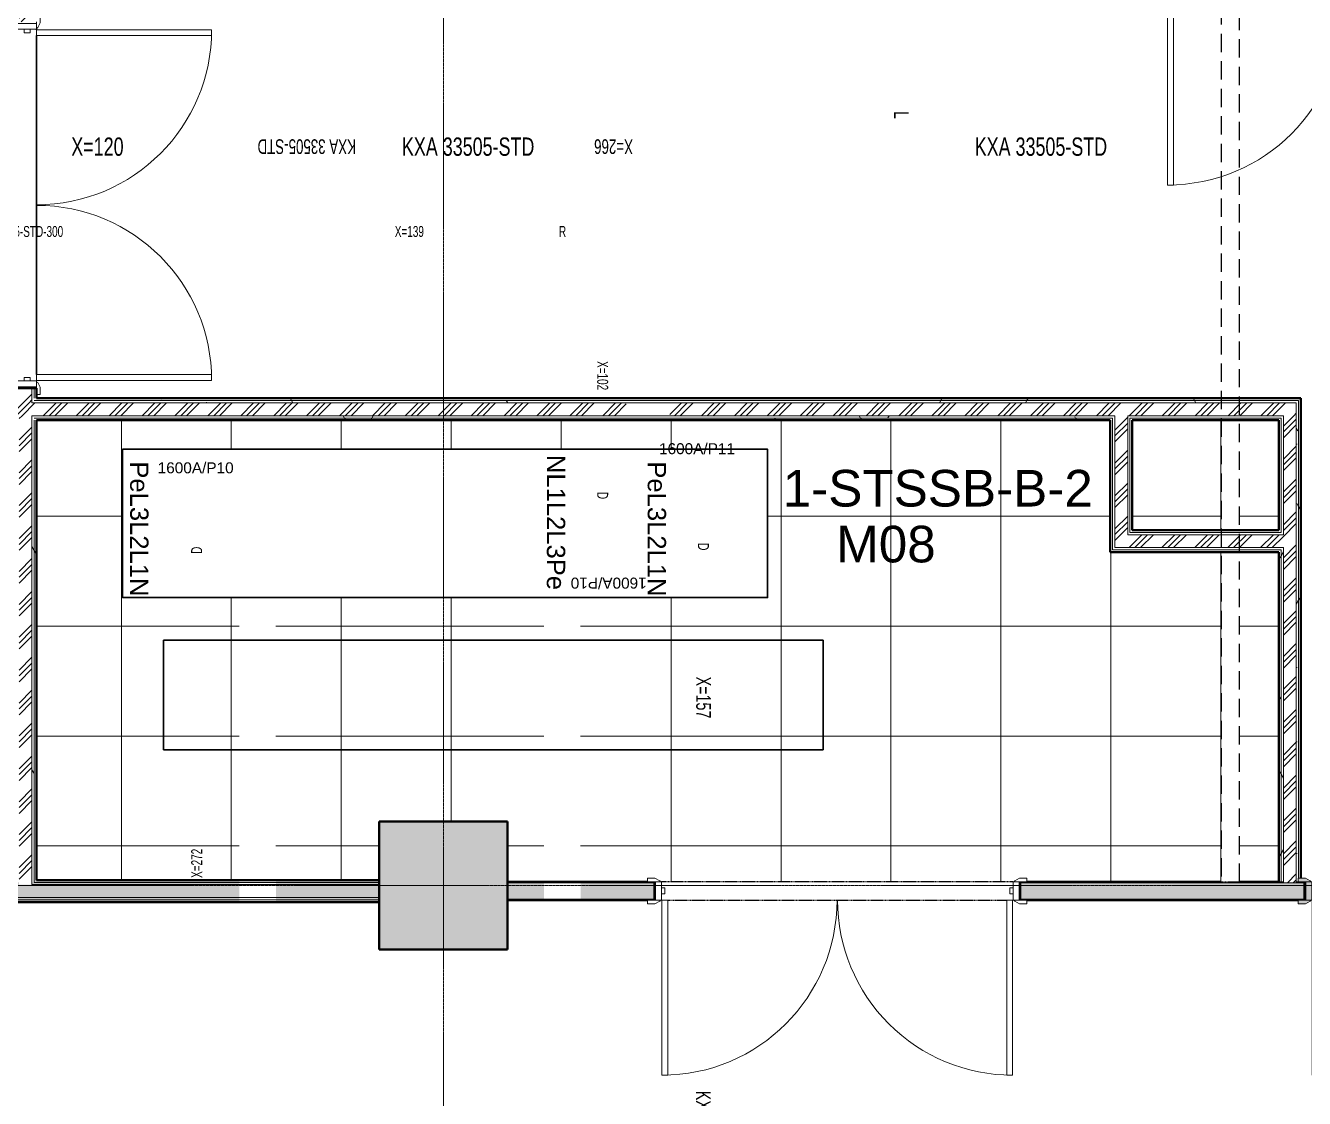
# Model space of a CAD drawing. Header units: millimetres. Extents: x -18178 to 96133, y -22425 to 61598.
# Drawn here: x 45350 to 52330, y 43368 to 49225 of the extents above; entities that cross this region are included whole.
import ezdxf
from ezdxf.enums import TextEntityAlignment as Align

# ---------------------------------------------------------------- set-up
doc = ezdxf.new("R2010")
doc.units = ezdxf.units.MM
for name, pattern in [('Centre', [10, 6, -1.25, 1.5, -1.25]), ('Demolished_2_', [7.14375, 4.7625, -2.38125]), ('HIDDEN2', [0.1875, 0.125, -0.0625])]:
    doc.linetypes.add(name, pattern=pattern)
for name, color, linetype, lineweight, true_color in [('A-DOOR', 7, 'Continuous', 9, 0x7f7f7f), ('A-DOOR-FRAM', 7, 'Continuous', 9, 0x7f7f7f), ('A-FLOR', 7, 'Continuous', 9, 0x7f7f7f), ('A-FLOR-PATT', 7, 'Continuous', 9, 0x7f7f7f), ('A-WALL', 7, 'Continuous', 9, 0x7f7f7f), ('A-WALL-PATT', 7, 'Continuous', 18, 0x7f7f7f), ('I-WALL', 7, 'Continuous', 9, 0x7f7f7f), ('S-COLS', 7, 'Continuous', 9, 0x7f7f7f)]:
    doc.layers.add(name, color=color, linetype=linetype, lineweight=lineweight, true_color=true_color)
doc.layers.add('E-ELEC-EQPM', color=7, linetype='Continuous', lineweight=35)
doc.layers.add('S-GRID', color=7, linetype='Continuous', lineweight=9)
for name, color, linetype in [('EAE-BB-B-2-WHTSP-KXA 1600A', 110, 'Continuous'), ('EAE-BB-B-IN-001-KXA 3200A', 30, 'Continuous'), ('EAE-BB-B-IN-004-KXA 3200A', 50, 'Continuous'), ('EAE-BB-B-OUT-003-KXA 1600A', 140, 'Continuous'), ('EAE-BB-B-OUT-004-KXA 1600A', 140, 'Continuous'), ('eae-bb-mım.', 7, 'Continuous'), ('EAE-BB-R BLK-IT-OUT-005-KXA 1600A', 200, 'Continuous'), ('EAE-LVP-PANEL', 40, 'Continuous')]:
    doc.layers.add(name, color=color, linetype=linetype)
doc.styles.get("Standard").update_dxf_attribs({"font": 'arial.ttf'})
pattern_1 = [(0, (0, 0), (812.8, 203.2), [67.056, -542.544, 67.056, -542.544, -3251.2]), (0, (0, 0), (812.8, 203.2), [-1219.2, 67.056, -1152.144, 67.056, -542.544, -1422.4]), (0, (0, 0), (812.8, 203.2), [-3048, 67.056, -339.344, 67.056, -948.944]), (120, (304.8, 101.6), (-582.37636, 602.30545), [67.056, -542.544, 67.056, -542.544, -3251.2]), (120, (304.8, 101.6), (-582.37636, 602.30545), [-1219.2, 67.056, -1152.144, 67.056, -542.544, -1422.4]), (120, (304.8, 101.6), (-582.37636, 602.30545), [-3048, 67.056, -339.344, 67.056, -948.944]), (240, (406.4, 508), (-230.42364, -805.50545), [67.056, -542.544, 67.056, -542.544, -3251.2]), (240, (406.4, 508), (-230.42364, -805.50545), [-1219.2, 67.056, -1152.144, 67.056, -542.544, -1422.4]), (240, (406.4, 508), (-230.42364, -805.50545), [-3048, 67.056, -339.344, 67.056, -948.944])]
pattern_2 = [(45, (0, 0), (-89.80256, 89.80256), []), (45, (31.75, 0), (0, 179.60512), []), (45, (-31.75, 0), (0, 179.60512), [])]

# ---------------------------------------------------------------- blocks, each defined once
blk = doc.blocks.new('Double leaf fire resistant solid steel door - 2000W x 2400H mm-1298328-Busbar Distribution First Floor  Layout - Phase 1')
at = {"layer": 'A-DOOR', "lineweight": 18, "true_color": 0xf2f2f2}
h = blk.add_hatch(color=7, dxfattribs=at)
h.paths.add_polyline_path([(-925, 1005.5), (-957, 1005.5), (-954.8, 939.1), (-925, 939.1)], flags=0)
h.paths.add_polyline_path([(925, 1005.5), (925, 50), (957, 50), (957, 1005.5)], flags=0)
h.paths.add_polyline_path([(-948.1, 739.1), (-957, 739.1), (-957, 50), (-925, 50), (-925, 739.1)], flags=0)
h = blk.add_hatch(color=7, dxfattribs=at)
h.paths.add_polyline_path([(-995, 70), (-1035, 70), (-1035, 50), (-965, 50), (-969, 56)], flags=0)
h.paths.add_polyline_path([(1002, 70), (995, 70), (969, 56), (965, 50), (1035, 50), (1035, 70)], flags=0)
h = blk.add_hatch(color=7, dxfattribs=at)
h.paths.add_polyline_path([(1035, -50), (965, -50), (969, -56), (995, -70), (1035, -70), (1035, -59.1)], flags=0)
h.paths.add_polyline_path([(-965, -50), (-1035, -50), (-1035, -70), (-995, -70), (-969, -56)], flags=0)
at = {"layer": 'A-DOOR-FRAM', "lineweight": 18, "true_color": 0xf2f2f2}
h = blk.add_hatch(color=7, dxfattribs=at)
h.paths.add_polyline_path([(-992, 50), (-992, -50), (-960, -50), (-960, 50)], flags=0)
h.paths.add_polyline_path([(992, 50), (960, 50), (960, -50), (992, -50)], flags=0)
h = blk.add_hatch(color=7, dxfattribs=at)
h.paths.add_polyline_path([(-960, 15), (-960, -17), (-941, -17), (-941, 15)], flags=0)
h.paths.add_polyline_path([(960, 15), (941, 15), (941, -17), (960, -17)], flags=0)
at = {"layer": 'A-DOOR', "color": 254, "lineweight": 18, "true_color": 0xcccccc}
for p, q in [((-925, 1005.5), (-957.1, 1005.5)), ((-957, 1005.5), (-957, 50)), ((-925, 50), (-925, 1005.5)), ((925, 50), (925, 1005.5)), ((925, 1005.5), (957, 1005.5)), ((957, 1005.5), (957, 50)), ((-957, 50), (-925, 50)), ((957, 50), (925, 50))]:
    blk.add_line(p, q, dxfattribs=at)
at = {"layer": 'A-DOOR', "color": 254, "true_color": 0xcccccc}
for p, q in [((-925, 1005.5), (-957, 1005.5)), ((-957, 1005.5), (-957, 50)), ((-925, 50), (-925, 1005.5)), ((957, 1005.5), (925, 1005.5)), ((925, 1005.5), (925, 50)), ((957, 50), (957, 1005.5)), ((-995, 70), (-1035, 70)), ((-1035, 70), (-1035, 50)), ((-969, 56), (-995, 70)), ((995, 70), (969, 56)), ((1035, 70), (995, 70)), ((1035, 50), (1035, 70)), ((-1035, 50), (-965, 50)), ((-957, 50), (-925, 50)), ((925, 50), (957, 50)), ((965, 50), (1035, 50)), ((-1035, -50), (-1035, -70)), ((-965, -50), (-1035, -50)), ((-995, -70), (-969, -56)), ((1035, -50), (965, -50)), ((969, -56), (995, -70)), ((1035, -70), (1035, -50)), ((-1035, -70), (-995, -70)), ((995, -70), (1035, -70))]:
    blk.add_line(p, q, dxfattribs=at)
at = {"layer": 'A-DOOR', "color": 254, "true_color": 0xe5e5e5}
for centre, start, end in [((-957.1, 50), 360, 90), ((957, 50), 90, 180)]:
    blk.add_arc(centre, 955.5, start, end, dxfattribs=at)
at = {"layer": 'A-DOOR', "color": 254, "true_color": 0xcccccc}
for centre, start, end in [((-973, 49), 7.12502, 60.25512), ((973, 49), 119.74488, 172.87498), ((-973, -49), 299.74488, 352.87498), ((973, -49), 187.12502, 240.25512)]:
    blk.add_arc(centre, 8.06, start, end, dxfattribs=at)
at = {"layer": 'A-DOOR-FRAM', "color": 254, "lineweight": 18, "true_color": 0xcccccc}
for p, q in [((-960, 50), (-992, 50)), ((-992, 50), (-992, -50)), ((-960, -50), (-960, 50)), ((-941, 15), (-960, 15)), ((-960, 15), (-960, -17)), ((-941, -17), (-941, 15)), ((941, 15), (941, -17)), ((960, 15), (941, 15)), ((992, 50), (960, 50)), ((960, 50), (960, -50)), ((960, -17), (960, 15)), ((992, -50), (992, 50)), ((-992, -50), (-960, -50)), ((-960, -17), (-941, -17)), ((941, -17), (960, -17)), ((960, -50), (992, -50))]:
    blk.add_line(p, q, dxfattribs=at)
blk = doc.blocks.new('STR-Conc-Precast Rectangular Column Nwt - 700 x 700 mm-1105278-Busbar Distribution First Floor  Layout - Phase 1')
at = {"layer": 'S-COLS', "lineweight": 35, "true_color": 0xf2f2f2}
blk.add_hatch(color=7, dxfattribs=at).paths.add_polyline_path([(350, 350), (-350, 350), (-350, -350), (350, -350)], flags=0)
at = {"layer": 'S-COLS', "color": 254, "lineweight": 50, "true_color": 0xcccccc}
for p, q in [((350, 350), (-350, 350)), ((-350, 350), (-350, -350)), ((350, -350), (350, 350)), ((-350, -350), (350, -350))]:
    blk.add_line(p, q, dxfattribs=at)
blk = doc.blocks.new('Double leaf fire resistant solid steel door - 2000W x 2700H mm EI30-1298318-Busbar Distribution First Floor  Layout - Phase 1')
at = {"layer": 'A-DOOR', "color": 253, "lineweight": 18, "true_color": 0xaaaaaa}
for p, q in [((-925, 1015.5), (-957.1, 1015.5)), ((-957, 1015.5), (-957, 60)), ((-925, 60), (-925, 1015.5)), ((925, 60), (925, 1015.5)), ((925, 1015.5), (957, 1015.5)), ((957, 1015.5), (957, 60)), ((-957, 60), (-925, 60)), ((957, 60), (925, 60))]:
    blk.add_line(p, q, dxfattribs=at)
at = {"layer": 'A-DOOR', "color": 253, "true_color": 0xaaaaaa}
for p, q in [((-925, 1015.5), (-957, 1015.5)), ((-957, 1015.5), (-957, 60)), ((-925, 60), (-925, 1015.5)), ((957, 1015.5), (925, 1015.5)), ((925, 1015.5), (925, 60)), ((957, 60), (957, 1015.5)), ((-995, 80), (-1035, 80)), ((-1035, 80), (-1035, 60)), ((-969, 66), (-995, 80)), ((995, 80), (969, 66)), ((1035, 80), (995, 80)), ((1035, 60), (1035, 80)), ((-1000, 60), (-965, 60)), ((-957, 60), (-925, 60)), ((925, 60), (957, 60)), ((965, 60), (1000, 60)), ((-1035, -60), (-1035, -80)), ((-965, -60), (-1000, -60)), ((-995, -80), (-969, -66)), ((1000, -60), (965, -60)), ((969, -66), (995, -80)), ((1035, -80), (1035, -60)), ((-1035, -80), (-995, -80)), ((995, -80), (1035, -80))]:
    blk.add_line(p, q, dxfattribs=at)
for centre, radius, start, end in [((-957.1, 60), 955.5, 360, 90), ((957, 60), 955.5, 90, 180), ((-973, 59), 8.06, 7.12502, 60.25512), ((973, 59), 8.06, 119.74488, 172.87498), ((-973, -59), 8.06, 299.74488, 352.87498), ((973, -59), 8.06, 187.12502, 240.25512)]:
    blk.add_arc(centre, radius, start, end, dxfattribs=at)
at = {"layer": 'A-DOOR-FRAM', "color": 253, "lineweight": 18, "true_color": 0xaaaaaa}
for p, q in [((-960, 60), (-992, 60)), ((-992, 60), (-992, -60)), ((-960, -60), (-960, 60)), ((-941, 25), (-960, 25)), ((-960, 25), (-960, -7)), ((-941, -7), (-941, 25)), ((941, 25), (941, -7)), ((960, 25), (941, 25)), ((992, 60), (960, 60)), ((960, 60), (960, -60)), ((960, -7), (960, 25)), ((992, -60), (992, 60)), ((-992, -60), (-960, -60)), ((-960, -7), (-941, -7)), ((941, -7), (960, -7)), ((960, -60), (992, -60))]:
    blk.add_line(p, q, dxfattribs=at)
blk = doc.blocks.new('Double leaf fire resistant solid steel door - 2000W x 2700H mm EI90-1298330-Busbar Distribution First Floor  Layout - Phase 1')
at = {"layer": 'A-DOOR', "color": 253, "lineweight": 18, "true_color": 0xaaaaaa}
for p, q in [((-925, 1005.5), (-957.1, 1005.5)), ((-957, 1005.5), (-957, 50)), ((-925, 50), (-925, 1005.5)), ((925, 50), (925, 1005.5)), ((925, 1005.5), (957, 1005.5)), ((957, 1005.5), (957, 50)), ((-957, 50), (-925, 50)), ((957, 50), (925, 50))]:
    blk.add_line(p, q, dxfattribs=at)
at = {"layer": 'A-DOOR', "color": 253, "true_color": 0xaaaaaa}
for p, q in [((-925, 1005.5), (-957, 1005.5)), ((-957, 1005.5), (-957, 50)), ((-925, 50), (-925, 1005.5)), ((957, 1005.5), (925, 1005.5)), ((925, 1005.5), (925, 50)), ((957, 50), (957, 1005.5)), ((-995, 70), (-1035, 70)), ((-1035, 70), (-1035, 50)), ((-969, 56), (-995, 70)), ((995, 70), (969, 56)), ((1035, 70), (995, 70)), ((1035, 50), (1035, 70)), ((-1000, 50), (-965, 50)), ((-957, 50), (-925, 50)), ((925, 50), (957, 50)), ((965, 50), (1000, 50)), ((-1035, -50), (-1035, -70)), ((-965, -50), (-1000, -50)), ((-995, -70), (-969, -56)), ((1000, -50), (965, -50)), ((969, -56), (995, -70)), ((1035, -70), (1035, -50)), ((-1035, -70), (-995, -70)), ((995, -70), (1035, -70))]:
    blk.add_line(p, q, dxfattribs=at)
for centre, radius, start, end in [((-957.1, 50), 955.5, 360, 90), ((957, 50), 955.5, 90, 180), ((-973, 49), 8.06, 7.12502, 60.25512), ((973, 49), 8.06, 119.74488, 172.87498), ((-973, -49), 8.06, 299.74488, 352.87498), ((973, -49), 8.06, 187.12502, 240.25512)]:
    blk.add_arc(centre, radius, start, end, dxfattribs=at)
at = {"layer": 'A-DOOR-FRAM', "color": 253, "lineweight": 18, "true_color": 0xaaaaaa}
for p, q in [((-960, 50), (-992, 50)), ((-992, 50), (-992, -50)), ((-960, -50), (-960, 50)), ((-941, 15), (-960, 15)), ((-960, 15), (-960, -17)), ((-941, -17), (-941, 15)), ((941, 15), (941, -17)), ((960, 15), (941, 15)), ((992, 50), (960, 50)), ((960, 50), (960, -50)), ((960, -17), (960, 15)), ((992, -50), (992, 50)), ((-992, -50), (-960, -50)), ((-960, -17), (-941, -17)), ((941, -17), (960, -17)), ((960, -50), (992, -50))]:
    blk.add_line(p, q, dxfattribs=at)
blk = doc.blocks.new('Double leaf fire resistant solid steel door - 2000W x 2700H mm EI30-1298321-Busbar Distribution First Floor  Layout - Phase 1')
at = {"layer": 'A-DOOR', "color": 253, "lineweight": 18, "true_color": 0xaaaaaa}
for p, q in [((-925, 1005.5), (-957.1, 1005.5)), ((-957, 1005.5), (-957, 50)), ((-925, 50), (-925, 1005.5)), ((925, 50), (925, 1005.5)), ((925, 1005.5), (957, 1005.5)), ((957, 1005.5), (957, 50)), ((-957, 50), (-925, 50)), ((957, 50), (925, 50))]:
    blk.add_line(p, q, dxfattribs=at)
at = {"layer": 'A-DOOR', "color": 253, "true_color": 0xaaaaaa}
for p, q in [((-925, 1005.5), (-957, 1005.5)), ((-957, 1005.5), (-957, 50)), ((-925, 50), (-925, 1005.5)), ((957, 1005.5), (925, 1005.5)), ((925, 1005.5), (925, 50)), ((957, 50), (957, 1005.5)), ((-995, 70), (-1035, 70)), ((-1035, 70), (-1035, 50)), ((-969, 56), (-995, 70)), ((995, 70), (969, 56)), ((1035, 70), (995, 70)), ((1035, 50), (1035, 70)), ((-1035, 50), (-965, 50)), ((-957, 50), (-925, 50)), ((925, 50), (957, 50)), ((965, 50), (1035, 50)), ((-1035, -50), (-1035, -70)), ((-965, -50), (-1035, -50)), ((-995, -70), (-969, -56)), ((1035, -50), (965, -50)), ((969, -56), (995, -70)), ((1035, -70), (1035, -50)), ((-1035, -70), (-995, -70)), ((995, -70), (1035, -70))]:
    blk.add_line(p, q, dxfattribs=at)
for centre, radius, start, end in [((-957.1, 50), 955.5, 360, 90), ((957, 50), 955.5, 90, 180), ((-973, 49), 8.06, 7.12502, 60.25512), ((973, 49), 8.06, 119.74488, 172.87498), ((-973, -49), 8.06, 299.74488, 352.87498), ((973, -49), 8.06, 187.12502, 240.25512)]:
    blk.add_arc(centre, radius, start, end, dxfattribs=at)
at = {"layer": 'A-DOOR-FRAM', "color": 253, "lineweight": 18, "true_color": 0xaaaaaa}
for p, q in [((-960, 50), (-992, 50)), ((-992, 50), (-992, -50)), ((-960, -50), (-960, 50)), ((-941, 15), (-960, 15)), ((-960, 15), (-960, -17)), ((-941, -17), (-941, 15)), ((941, 15), (941, -17)), ((960, 15), (941, 15)), ((992, 50), (960, 50)), ((960, 50), (960, -50)), ((960, -17), (960, 15)), ((992, -50), (992, 50)), ((-992, -50), (-960, -50)), ((-960, -17), (-941, -17)), ((941, -17), (960, -17)), ((960, -50), (992, -50))]:
    blk.add_line(p, q, dxfattribs=at)
blk = doc.blocks.new('IL021-ARP-ZZ-XX-M3-J-A-0001_rvt-1-Busbar Distribution First Floor  Layout - Phase 1')
at = {"layer": 'A-FLOR-PATT', "true_color": 0xd2d2d2}
h = blk.add_hatch(dxfattribs=at)
h.set_pattern_fill('FP_12', color=254, style=0, pattern_type=2)
h.set_pattern_definition([(0, (59072.5, 45946), (0, 600), []), (90, (59072.5, 45946), (-600, 4e-14), [])])
h.paths.add_polyline_path([(60785, 44626), (61845, 44626), (61845, 46426), (61240, 46426), (61240, 47146), (58835.3, 47146), (58835.3, 46988.1), (59369.6, 46988.1), (59369.6, 46178.1), (58349.2, 46178.1), (58349.2, 45946), (59672.5, 45946), (59672.5, 45346), (58349.2, 45346), (58349.2, 44626), (58715, 44626), (58715, 44646), (58755, 44646), (58781, 44632), (58785, 44626), (60715, 44626), (60719, 44632), (60745, 44646), (60785, 44646), (60785, 44635.1)], flags=0)
h.paths.add_polyline_path([(57950, 44626), (58149.2, 44626), (58149.2, 45346), (56686.4, 45346), (56686.4, 44636), (57250, 44636), (57250, 44956), (57950, 44956), (57950, 44635.1)], flags=0)
h.paths.add_polyline_path([(61945, 44626), (62160, 44626), (62160, 46426), (61945, 46426), (61945, 44635.1)], flags=0)
h.paths.add_polyline_path([(55380, 44636), (56486.4, 44636), (56486.4, 45346), (56072.5, 45346), (56072.5, 45946), (56486.4, 45946), (56486.4, 46178.1), (55849.6, 46178.1), (55849.6, 46988.1), (58635.3, 46988.1), (58635.3, 47146), (55380, 47146), (55380, 47026.6)], flags=0)
h.paths.add_polyline_path([(56686.4, 45946), (58149.2, 45946), (58149.2, 46178.1), (56686.4, 46178.1)], flags=0)
h.paths.add_polyline_path([(61945, 46546), (62160, 46546), (62160, 47146), (61945, 47146), (61945, 46761)], flags=0)
h.paths.add_polyline_path([(61360, 46546), (61845, 46546), (61845, 47146), (61360, 47146), (61360, 46760)], flags=0)
at = {"layer": 'A-FLOR-PATT', "true_color": 0xaaaaaa}
h = blk.add_hatch(dxfattribs=at)
h.set_pattern_fill('FP_11', color=253, style=0, pattern_type=2)
h.set_pattern_definition([(180, (57872.5, 45346), (-7e-14, -600), []), (270, (57872.5, 45346), (600, 4e-14), [])])
h.paths.add_polyline_path([(58878, 45346), (59672.5, 45346), (59672.5, 45946), (58349.2, 45946), (58349.2, 45346)], flags=0)
h.paths.add_polyline_path([(56142.4, 45346), (56486.4, 45346), (56486.4, 45946), (56072.5, 45946), (56072.5, 45346)], flags=0)
h.paths.add_polyline_path([(56686.4, 45346), (58149.2, 45346), (58149.2, 45946), (56686.4, 45946)], flags=0)
at = {"layer": 'A-WALL-PATT', "lineweight": 9, "true_color": 0xd2d2d2}
h = blk.add_hatch(dxfattribs=at)
h.set_pattern_fill('FP_3', color=254, style=0, pattern_type=2)
h.set_pattern_definition(pattern_2)
h.paths.add_polyline_path([(55285, 44611), (55355, 44611), (55355, 47171), (55285, 47171), (55285, 44623.5)], flags=0)
h.paths.add_polyline_path([(55355, 47241), (55355, 47316), (55285, 47316), (55285, 47241)], flags=0)
h.paths.add_polyline_path([(55285, 49321), (55355, 49321), (55355, 55406), (55285, 55406), (55285, 49418.1)], flags=0)
at = {"layer": 'A-WALL-PATT', "lineweight": 9, "true_color": 0xaaaaaa}
h = blk.add_hatch(dxfattribs=at)
h.set_pattern_fill('FP_2', color=253, style=0, pattern_type=2)
h.set_pattern_definition(pattern_1)
h.paths.add_polyline_path([(55367.5, 44623.5), (55367.5, 47158.5), (55355, 47158.5), (55355, 44623.5)], flags=0)
h.paths.add_polyline_path([(55367.5, 47253.5), (55367.5, 47316), (55355, 47316), (55355, 47253.5)], flags=0)
h.paths.add_polyline_path([(55355, 49321), (55367.5, 49321), (55367.5, 49401), (55355, 49401)], flags=0)
h.paths.add_polyline_path([(55367.5, 49471), (55367.5, 55406), (55355, 55406), (55355, 49471)], flags=0)
h = blk.add_hatch(dxfattribs=at)
h.set_pattern_fill('FP_2', color=253, style=0, pattern_type=2)
h.set_pattern_definition(pattern_1)
h.paths.add_polyline_path([(55380, 44636), (55380, 47146), (55367.5, 47146), (55367.5, 44636)], flags=0)
h.paths.add_polyline_path([(55367.5, 47266), (55380, 47266), (55378.9, 47316), (55367.5, 47316)], flags=0)
h.paths.add_polyline_path([(55380, 49321), (55380, 49388.5), (55367.5, 49388.5), (55367.5, 49321)], flags=0)
h.paths.add_polyline_path([(55380, 49483.5), (55380, 55406), (55367.5, 55406), (55367.5, 49483.5)], flags=0)
h = blk.add_hatch(dxfattribs=at)
h.set_pattern_fill('FP_2', color=253, style=0, pattern_type=2)
h.set_pattern_definition(pattern_1)
h.paths.add_polyline_path([(62255, 47241), (62267.5, 47241), (62267.5, 47253.5), (58835.3, 47253.5), (58835.3, 47241), (61613.6, 47241)], flags=0)
h.paths.add_polyline_path([(58518.1, 47241), (58593.1, 47241), (58580.6, 47253.5), (55355, 47253.5), (55355, 47241), (57510.2, 47241)], flags=0)
h.paths.add_polyline_path([(54774.6, 47241), (55285, 47241), (55285, 47253.5), (54490.4, 47252), (54490.4, 47241)], flags=0)
h.paths.add_polyline_path([(54290.4, 47241), (54290.4, 47253.5), (48647.5, 47253.5), (48647.5, 47241), (53406.9, 47241)], flags=0)
h = blk.add_hatch(dxfattribs=at)
h.set_pattern_fill('FP_2', color=253, style=0, pattern_type=2)
h.set_pattern_definition(pattern_1)
h.paths.add_polyline_path([(62267.5, 47253.5), (62280, 47253.5), (62280, 47266), (58835.3, 47266), (58835.3, 47253.5), (61613.6, 47253.5)], flags=0)
h.paths.add_polyline_path([(58518.1, 47253.5), (58580.6, 47253.5), (58568.1, 47266), (55367.5, 47266), (55367.5, 47253.5), (57510.2, 47253.5)], flags=0)
h.paths.add_polyline_path([(55116.6, 47253.5), (55272.5, 47253.5), (55272.5, 47266), (54490.4, 47264.5), (54490.4, 47253.5), (54774.6, 47253.5)], flags=0)
h.paths.add_polyline_path([(54290.4, 47253.5), (54290.4, 47266), (48660, 47266), (48660, 47253.5), (53406.9, 47253.5)], flags=0)
h = blk.add_hatch(dxfattribs=at)
h.set_pattern_fill('FP_2', color=253, style=0, pattern_type=2)
h.set_pattern_definition(pattern_1)
h.paths.add_polyline_path([(62280, 44646), (62280, 47253.5), (62267.5, 47253.5), (62267.5, 44646), (62279.9, 44646)], flags=0)
at = {"layer": 'A-WALL-PATT', "lineweight": 9, "true_color": 0xd2d2d2}
h = blk.add_hatch(dxfattribs=at)
h.set_pattern_fill('FP_3', color=254, style=0, pattern_type=2)
h.set_pattern_definition(pattern_2)
h.paths.add_polyline_path([(60245.8, 47171), (62255, 47171), (62255, 47241), (58835.3, 47241), (58835.3, 47171), (58878, 47171)], flags=0)
h.paths.add_polyline_path([(58519.2, 47171), (58635.3, 47171), (58634.2, 47199.9), (58593.1, 47241), (54490.4, 47241), (54490.4, 47171), (58518.1, 47171)], flags=0)
h.paths.add_polyline_path([(54290.4, 47171), (54290.4, 47241), (48635, 47241), (48635, 47171), (53406.9, 47171)], flags=0)
at = {"layer": 'A-WALL-PATT', "lineweight": 9, "true_color": 0xaaaaaa}
h = blk.add_hatch(dxfattribs=at)
h.set_pattern_fill('FP_2', color=253, style=0, pattern_type=2)
h.set_pattern_definition(pattern_1)
h.paths.add_polyline_path([(62264.5, 44626), (62264.5, 44646), (62267.5, 44646), (62267.5, 47241), (62255, 47241), (62255, 44626)], flags=0)
h = blk.add_hatch(dxfattribs=at)
h.set_pattern_fill('FP_2', color=253, style=0, pattern_type=2)
h.set_pattern_definition(pattern_1)
h.paths.add_polyline_path([(62185, 47158.5), (62185, 47171), (61335, 47171), (61335, 47158.5), (62172.5, 47158.5)], flags=0)
h.paths.add_polyline_path([(61252.5, 47158.5), (61265, 47158.5), (61265, 47171), (58835.3, 47171), (58835.3, 47158.5), (60245.8, 47158.5)], flags=0)
h.paths.add_polyline_path([(57510.2, 47158.5), (58635.3, 47158.5), (58635.3, 47171), (55355, 47171), (55355, 47158.5), (56142.4, 47158.5)], flags=0)
h.paths.add_polyline_path([(54290.4, 47158.5), (54290.4, 47171), (48647.5, 47171), (48647.5, 47158.5), (53406.9, 47158.5)], flags=0)
h.paths.add_polyline_path([(54490.4, 47158.5), (55285, 47158.5), (55285, 47171), (54490.4, 47171), (54490.4, 47160)], flags=0)
h = blk.add_hatch(dxfattribs=at)
h.set_pattern_fill('FP_2', color=253, style=0, pattern_type=2)
h.set_pattern_definition(pattern_1)
h.paths.add_polyline_path([(61252.5, 47146), (61252.5, 47158.5), (58835.3, 47158.5), (58835.3, 47146), (61240, 47146)], flags=0)
h.paths.add_polyline_path([(61347.5, 47146), (62172.5, 47146), (62172.5, 47158.5), (61347.5, 47158.5)], flags=0)
h.paths.add_polyline_path([(58635.3, 47146), (58635.3, 47158.5), (55367.5, 47158.5), (55367.5, 47146), (57510.2, 47146)], flags=0)
h.paths.add_polyline_path([(54774.6, 47146), (55272.5, 47146), (55272.5, 47158.5), (54490.4, 47158.5), (54490.4, 47146)], flags=0)
h.paths.add_polyline_path([(54290.4, 47146), (54290.4, 47158.5), (48660, 47158.5), (48660, 47146), (53406.9, 47146)], flags=0)
at = {"layer": 'A-WALL-PATT', "lineweight": 9, "true_color": 0xd2d2d2}
h = blk.add_hatch(dxfattribs=at)
h.set_pattern_fill('FP_3', color=254, style=0, pattern_type=2)
h.set_pattern_definition(pattern_2)
h.paths.add_polyline_path([(61265, 46451), (61335, 46451), (61335, 47171), (61265, 47171), (61265, 47026.6)], flags=0)
at = {"layer": 'A-WALL-PATT', "lineweight": 9, "true_color": 0xaaaaaa}
h = blk.add_hatch(dxfattribs=at)
h.set_pattern_fill('FP_2', color=253, style=0, pattern_type=2)
h.set_pattern_definition(pattern_1)
h.paths.add_polyline_path([(61347.5, 46521), (61347.5, 47158.5), (61335, 47158.5), (61335, 46521)], flags=0)
h = blk.add_hatch(dxfattribs=at)
h.set_pattern_fill('FP_2', color=253, style=0, pattern_type=2)
h.set_pattern_definition(pattern_1)
h.paths.add_polyline_path([(61347.5, 46533.5), (61360, 46533.5), (61360, 47146), (61347.5, 47146), (61347.5, 47026.6)], flags=0)
h = blk.add_hatch(dxfattribs=at)
h.set_pattern_fill('FP_2', color=253, style=0, pattern_type=2)
h.set_pattern_definition(pattern_1)
h.paths.add_polyline_path([(62160, 44626), (62172.5, 44626), (62172.5, 46438.5), (62160, 46438.5), (62160, 44635.1)], flags=0)
h.paths.add_polyline_path([(62160, 46533.5), (62172.5, 46533.5), (62172.5, 47146), (62160, 47146), (62160, 46546)], flags=0)
h = blk.add_hatch(dxfattribs=at)
h.set_pattern_fill('FP_2', color=253, style=0, pattern_type=2)
h.set_pattern_definition(pattern_1)
h.paths.add_polyline_path([(62172.5, 44626), (62185, 44626), (62185, 46451), (62172.5, 46451), (62172.5, 44635.1)], flags=0)
h.paths.add_polyline_path([(62172.5, 46521), (62185, 46521), (62185, 47158.5), (62172.5, 47158.5), (62172.5, 46533.5)], flags=0)
at = {"layer": 'A-WALL-PATT', "lineweight": 9, "true_color": 0xd2d2d2}
h = blk.add_hatch(dxfattribs=at)
h.set_pattern_fill('FP_3', color=254, style=0, pattern_type=2)
h.set_pattern_definition(pattern_2)
h.paths.add_polyline_path([(62185, 44621), (62255, 44621), (62255, 47171), (62185, 47171), (62185, 44626)], flags=0)
h = blk.add_hatch(dxfattribs=at)
h.set_pattern_fill('FP_3', color=254, style=0, pattern_type=2)
h.set_pattern_definition(pattern_2)
h.paths.add_polyline_path([(61613.6, 46451), (62185, 46451), (62185, 46521), (61335, 46521), (61335, 46451), (61360, 46451)], flags=0)
at = {"layer": 'A-WALL-PATT', "lineweight": 9, "true_color": 0xaaaaaa}
h = blk.add_hatch(dxfattribs=at)
h.set_pattern_fill('FP_2', color=253, style=0, pattern_type=2)
h.set_pattern_definition(pattern_1)
h.paths.add_polyline_path([(62160, 46426), (62160, 46438.5), (61252.5, 46438.5), (61252.5, 46426), (61613.6, 46426)], flags=0)
h = blk.add_hatch(dxfattribs=at)
h.set_pattern_fill('FP_2', color=253, style=0, pattern_type=2)
h.set_pattern_definition(pattern_1)
h.paths.add_polyline_path([(61613.6, 46438.5), (62172.5, 46438.5), (62172.5, 46451), (61265, 46451), (61265, 46438.5), (61360, 46438.5)], flags=0)
at = {"layer": 'A-WALL-PATT', "lineweight": 5, "true_color": 0xf2f2f2}
h = blk.add_hatch(color=7, dxfattribs=at)
h.paths.add_polyline_path([(57250, 44623.5), (57250, 44636), (56686.4, 44635.1), (56686.4, 44623.5)], flags=0)
h.paths.add_polyline_path([(55272.5, 44623.5), (55272.5, 44636), (54624.7, 44635.1), (54624.7, 44623.5), (54774.6, 44623.5)], flags=0)
h.paths.add_polyline_path([(55367.5, 44623.5), (56486.4, 44623.5), (56486.4, 44636), (55367.5, 44635.1)], flags=0)
h.paths.add_polyline_path([(52000, 44623.5), (52000, 44636), (51000, 44635.1), (51000, 44623.5)], flags=0)
h = blk.add_hatch(color=7, dxfattribs=at)
h.paths.add_polyline_path([(57250, 44611), (57250, 44623.5), (56686.4, 44623.5), (56686.4, 44611)], flags=0)
h.paths.add_polyline_path([(55458.5, 44611), (56486.4, 44611), (56486.4, 44623.5), (55355, 44623.5), (55355, 44611)], flags=0)
h.paths.add_polyline_path([(54774.6, 44611), (55285, 44611), (55285, 44623.5), (54624.7, 44623.5), (54624.7, 44611)], flags=0)
h.paths.add_polyline_path([(52000, 44611), (52000, 44623.5), (51000, 44623.5), (51000, 44611)], flags=0)
h = blk.add_hatch(color=7, dxfattribs=at)
h.paths.add_polyline_path([(56142.4, 44541), (56486.4, 44541), (56486.4, 44611), (54624.7, 44611), (54624.7, 44541), (55458.5, 44541)], flags=0)
h.paths.add_polyline_path([(57250, 44541), (57250, 44611), (56686.4, 44611), (56686.4, 44541)], flags=0)
h.paths.add_polyline_path([(51000, 44541), (52000, 44541), (52000, 44611), (51000, 44611)], flags=0)
h = blk.add_hatch(color=7, dxfattribs=at)
h.paths.add_polyline_path([(66150, 44531), (66250, 44531), (66250, 44621), (66150, 44621)], flags=0)
h.paths.add_polyline_path([(64299.5, 44531), (64630, 44531), (64630, 44621), (64299.5, 44621)], flags=0)
h.paths.add_polyline_path([(62297.5, 44531), (62299.5, 44531), (62297.5, 44621), (60750, 44621), (60750, 44531), (61613.6, 44531)], flags=0)
h.paths.add_polyline_path([(58750, 44531), (58750, 44621), (58349.2, 44621), (58349.2, 44531)], flags=0)
h.paths.add_polyline_path([(57950, 44531), (58149.2, 44531), (58149.2, 44621), (57950, 44621), (57950, 44532.4)], flags=0)
h = blk.add_hatch(color=7, dxfattribs=at)
h.paths.add_polyline_path([(56142.4, 44528.5), (56486.4, 44528.5), (56486.4, 44541), (54624.7, 44541), (54624.7, 44528.5), (55458.5, 44528.5)], flags=0)
h.paths.add_polyline_path([(56686.4, 44528.5), (57250, 44528.5), (57250, 44541), (56686.4, 44541), (56686.4, 44538.3)], flags=0)
h.paths.add_polyline_path([(52000, 44528.5), (52000, 44541), (51000, 44541), (51000, 44528.5)], flags=0)
at = {"layer": 'A-WALL-PATT', "lineweight": 25, "true_color": 0xf2f2f2}
h = blk.add_hatch(color=7, dxfattribs=at)
h.paths.add_polyline_path([(57250, 44516), (57250, 44528.5), (56686.4, 44528.5), (56686.4, 44516)], flags=0)
h.paths.add_polyline_path([(56142.4, 44516), (56486.4, 44516), (56486.4, 44528.5), (54624.7, 44528.5), (54624.7, 44516), (55458.5, 44516)], flags=0)
h.paths.add_polyline_path([(51965, 44516), (52000, 44516), (52000, 44528.5), (51000, 44528.5), (51000, 44516)], flags=0)
at = {"layer": 'I-WALL', "lineweight": 5, "true_color": 0xf2f2f2}
h = blk.add_hatch(color=7, dxfattribs=at)
h.paths.add_polyline_path([(66185, 44621), (66250, 44621), (66250, 44626), (66150, 44626), (66150, 44621)], flags=0)
h.paths.add_polyline_path([(62297.5, 44621), (62299.5, 44621), (62297.5, 44626), (62255, 44626), (62255, 44621), (62264.5, 44621)], flags=0)
h.paths.add_polyline_path([(64349.1, 44621), (64435, 44621), (64435, 44626), (64299.5, 44626), (64299.5, 44621)], flags=0)
h.paths.add_polyline_path([(64595, 44621), (64630, 44621), (64630, 44626), (64525, 44626), (64525, 44621)], flags=0)
h.paths.add_polyline_path([(61613.6, 44621), (62185, 44621), (62185, 44626), (60750, 44626), (60750, 44621)], flags=0)
h.paths.add_polyline_path([(58750, 44621), (58750, 44626), (58349.2, 44626), (58349.2, 44621)], flags=0)
h.paths.add_polyline_path([(58149.2, 44621), (58149.2, 44626), (57950, 44625.9), (57950, 44621)], flags=0)
at = {"layer": 'I-WALL', "lineweight": 25, "true_color": 0xf2f2f2}
h = blk.add_hatch(color=7, dxfattribs=at)
h.paths.add_polyline_path([(66250, 44526), (66250, 44531), (66150, 44531), (66150, 44526), (66185, 44526)], flags=0)
h.paths.add_polyline_path([(64595, 44526), (64630, 44526), (64630, 44531), (64299.5, 44531), (64299.5, 44526), (64349.1, 44526)], flags=0)
h.paths.add_polyline_path([(62299.5, 44526), (62297.5, 44531), (60750, 44531), (60750, 44526), (62297.5, 44526)], flags=0)
h.paths.add_polyline_path([(58149.2, 44526), (58149.2, 44531), (57950, 44530.9), (57950, 44526)], flags=0)
h.paths.add_polyline_path([(58750, 44526), (58750, 44531), (58349.2, 44531), (58349.2, 44526), (58715, 44526)], flags=0)
at = {"layer": 'A-FLOR', "color": 253, "lineweight": 35, "true_color": 0xaaaaaa}
for p, q in [((55380, 49281), (55380, 49278)), ((55380, 49246), (55380, 47396)), ((55380, 47364), (55380, 47361)), ((59672.5, 45946), (56072.5, 45946)), ((56072.5, 45946), (56072.5, 45346)), ((56072.5, 45346), (56072.5, 45946)), ((56072.5, 45946), (59672.5, 45946)), ((59672.5, 45346), (59672.5, 45946)), ((59672.5, 45946), (59672.5, 45346)), ((56072.5, 45346), (59672.5, 45346)), ((59672.5, 45346), (56072.5, 45346))]:
    blk.add_line(p, q, dxfattribs=at)
at = {"layer": 'A-WALL', "color": 253, "lineweight": 18, "true_color": 0xaaaaaa}
for p, q in [((55355, 47321), (55355, 47266)), ((55355, 47266), (55355, 47253.5)), ((55355, 47241), (55355, 47253.5)), ((55355, 47253.5), (55355, 47241)), ((55367.5, 47321), (55367.5, 47266)), ((62267.5, 47253.5), (55367.5, 47253.5)), ((62267.5, 47253.5), (62267.5, 47241)), ((62255, 47241), (55355, 47241)), ((62255, 47241), (62255, 47171)), ((62267.5, 47241), (62267.5, 47146)), ((55355, 47158.5), (55355, 47171)), ((61265, 47171), (55355, 47171)), ((55355, 47171), (55355, 47158.5)), ((55355, 47158.5), (55355, 47146)), ((55355, 47146), (55355, 44636)), ((61252.5, 47158.5), (55367.5, 47158.5)), ((55367.5, 47146), (55367.5, 44636)), ((61252.5, 47158.5), (61252.5, 47146)), ((61252.5, 46438.5), (61252.5, 47146)), ((61265, 47171), (61265, 47158.5)), ((61265, 47158.5), (61265, 47146)), ((61265, 46451), (61265, 47146)), ((62185, 47171), (61335, 47171)), ((61335, 47171), (61335, 47158.5)), ((61335, 47158.5), (61335, 47146)), ((61335, 46521), (61335, 47146)), ((62172.5, 47158.5), (61347.5, 47158.5)), ((61347.5, 47158.5), (61347.5, 47146)), ((61347.5, 46533.5), (61347.5, 47146)), ((62172.5, 47158.5), (62172.5, 47146)), ((62172.5, 46533.5), (62172.5, 47146)), ((62185, 47171), (62185, 47158.5)), ((62185, 47158.5), (62185, 47146)), ((62185, 46521), (62185, 47146)), ((62255, 47171), (62255, 47146)), ((62255, 44626), (62255, 47146)), ((62267.5, 44646), (62267.5, 47146)), ((61347.5, 46521), (61335, 46521)), ((61360, 46533.5), (61347.5, 46533.5)), ((61360, 46521), (61347.5, 46521)), ((62160, 46533.5), (61360, 46533.5)), ((62160, 46521), (61360, 46521)), ((62172.5, 46533.5), (62160, 46533.5)), ((62172.5, 46521), (62160, 46521)), ((62185, 46521), (62172.5, 46521)), ((61265, 46438.5), (61252.5, 46438.5)), ((61335, 46451), (61265, 46451)), ((61360, 46438.5), (61265, 46438.5)), ((61360, 46451), (61335, 46451)), ((62160, 46451), (61360, 46451)), ((62160, 46438.5), (61360, 46438.5)), ((62172.5, 46451), (62160, 46451)), ((62172.5, 46438.5), (62160, 46438.5)), ((62185, 46451), (62172.5, 46451)), ((62172.5, 44626), (62172.5, 46438.5)), ((62185, 44626), (62185, 46451)), ((55355, 44636), (55355, 44623.5)), ((55355, 44623.5), (55355, 44611)), ((55367.5, 44636), (55367.5, 44623.5)), ((62160, 44626), (62172.5, 44626)), ((62172.5, 44626), (62185, 44626)), ((62185, 44626), (62185, 44621)), ((62255, 44621), (62185, 44621)), ((62255, 44626), (62264.5, 44626)), ((62255, 44626), (62255, 44621))]:
    blk.add_line(p, q, dxfattribs=at)
at = {"layer": 'A-WALL', "color": 254, "lineweight": 18, "true_color": 0xcccccc}
for p, q in [((57250, 44611), (55355, 44611)), ((57250, 44623.5), (55367.5, 44623.5)), ((58750, 44621), (57950, 44621)), ((62185, 44621), (60750, 44621)), ((62255, 44621), (62185, 44621)), ((62299.5, 44621), (62255, 44621)), ((57250, 44541), (54624.7, 44541)), ((58750, 44531), (57950, 44531)), ((62299.5, 44531), (60750, 44531)), ((57250, 44528.5), (54624.7, 44528.5))]:
    blk.add_line(p, q, dxfattribs=at)
at = {"layer": 'I-WALL', "color": 254, "linetype": 'HIDDEN2', "lineweight": 25, "ltscale": 800, "true_color": 0xcccccc}
for p, q in [((61845, 55406), (61845, 44626)), ((61945, 44626), (61945, 55406))]:
    blk.add_line(p, q, dxfattribs=at)
at = {"layer": 'I-WALL', "color": 253, "lineweight": 50, "true_color": 0xaaaaaa}
for p, q in [((55380, 47321), (55260, 47321)), ((55380, 47266), (55380, 47321)), ((62280, 47266), (55380, 47266)), ((62280, 47253.5), (62280, 47266)), ((62280, 47146), (62280, 47253.5)), ((55380, 44636), (55380, 47146)), ((55380, 47146), (61240, 47146)), ((61240, 47146), (61240, 46426)), ((61360, 47146), (62160, 47146)), ((61360, 46546), (61360, 47146)), ((62160, 47146), (62160, 46546)), ((62280, 44646), (62280, 47146)), ((62160, 46546), (61360, 46546)), ((61240, 46426), (61252.5, 46426)), ((61252.5, 46426), (61360, 46426)), ((61360, 46426), (62160, 46426)), ((62160, 46426), (62160, 44626))]:
    blk.add_line(p, q, dxfattribs=at)
at = {"layer": 'I-WALL', "color": 254, "lineweight": 50, "true_color": 0xcccccc}
for p, q in [((57250, 44636), (55380, 44636)), ((58715, 44626), (57950, 44626)), ((61845, 44626), (60785, 44626)), ((62160, 44626), (61945, 44626)), ((62299.5, 44526), (62299.5, 44626)), ((54659.7, 44516), (57250, 44516)), ((57950, 44526), (58715, 44526)), ((60785, 44526), (62264.5, 44526))]:
    blk.add_line(p, q, dxfattribs=at)
at = {"layer": 'I-WALL', "color": 254, "lineweight": 35, "true_color": 0xe5e5e5}
for p, q in [((58750, 44621), (58750, 44626)), ((58750, 44531), (58750, 44621)), ((60750, 44626), (60750, 44621)), ((60750, 44621), (60750, 44531)), ((58750, 44526), (58750, 44531)), ((60750, 44531), (60750, 44526))]:
    blk.add_line(p, q, dxfattribs=at)
at = {"layer": 'I-WALL', "color": 253, "linetype": 'Demolished_2_', "true_color": 0xaaaaaa}
for p, q in [((58750, 44621), (58750, 44531)), ((60750, 44531), (60750, 44621))]:
    blk.add_line(p, q, dxfattribs=at)
at = {"layer": 'I-WALL', "color": 253, "linetype": 'Demolished_2_', "lineweight": 25, "true_color": 0xaaaaaa}
for p, q in [((60710, 44626), (58790, 44626)), ((58790, 44526), (58793, 44526)), ((58825, 44526), (60675, 44526)), ((60707, 44526), (60710, 44526))]:
    blk.add_line(p, q, dxfattribs=at)
at = {"layer": 'I-WALL', "color": 254, "linetype": 'Demolished_2_', "lineweight": 25, "true_color": 0xcccccc}
blk.add_line((61845, 44626), (61945, 44626), dxfattribs=at)
at = {"layer": 'S-GRID', "color": 253, "linetype": 'Centre', "lineweight": 18, "true_color": 0xaaaaaa}
for p, q in [((57600, -7278.7), (57600, 59074.3)), ((80161.9, 44606), (-5599.3, 44606))]:
    blk.add_line(p, q, dxfattribs=at)
at = {"color": 253, "linetype": 'Demolished_2_', "lineweight": 9, "true_color": 0xaaaaaa}
for name, p, rotation in [('Double leaf fire resistant solid steel door - 2000W x 2700H mm EI90-1298330-Busbar Distribution First Floor  Layout - Phase 1', (62510, 49436), 180), ('Double leaf fire resistant solid steel door - 2000W x 2700H mm EI30-1298318-Busbar Distribution First Floor  Layout - Phase 1', (55320, 48321), 270), ('STR-Conc-Precast Rectangular Column Nwt - 700 x 700 mm-1105278-Busbar Distribution First Floor  Layout - Phase 1', (57600, 44606), 180), ('Double leaf fire resistant solid steel door - 2000W x 2700H mm EI30-1298321-Busbar Distribution First Floor  Layout - Phase 1', (59750, 44576), 180), ('Double leaf fire resistant solid steel door - 2000W x 2400H mm-1298328-Busbar Distribution First Floor  Layout - Phase 1', (63299.5, 44576), 180)]:
    blk.add_blockref(name, p, dxfattribs=dict(at, rotation=rotation))

msp = doc.modelspace()

# ---------------------------------------------------------------- linework, layer by layer
at = {"layer": 'E-ELEC-EQPM'}
msp.add_lwpolyline([(45879.57768, 46912.1355), (49399.57768, 46912.1355), (49399.57768, 46102.1355), (45879.57768, 46102.1355)], close=True, dxfattribs=at)

# ---------------------------------------------------------------- block references
at = {"layer": 'eae-bb-mım.', "lineweight": 5}
msp.add_blockref('IL021-ARP-ZZ-XX-M3-J-A-0001_rvt-1-Busbar Distribution First Floor  Layout - Phase 1', (-9969.99989, -75.97871), dxfattribs=at)

# ---------------------------------------------------------------- texts
for s, p in [('1-STSSB-B-2', (49482.33599, 46599.20139)), ('M08', (49773.76374, 46294.20342))]:
    msp.add_text(s, height=200).set_placement(p)
at = {"layer": 'EAE-BB-B-2-WHTSP-KXA 1600A', "color": 7, "extrusion": (-4.66974e-16, -1, 6.12323e-17), "width": 0.7}
for s, p in [('X=35', (49049.57768, 2611.57762, -46437.1355)), ('P11', (49049.57768, 2304.47986, -46437.1355))]:
    msp.add_text(s, height=60, rotation=90, dxfattribs=at).set_placement(p, align=Align.MIDDLE)
at = {"layer": 'EAE-BB-B-2-WHTSP-KXA 1600A', "color": 7, "width": 0.7}
for s, height, p in [('D', 60, (49049.57768, 46380.45558, 3105)), ('X=157', 80, (49049.57768, 45556.64742, 3105)), ('KXA 17505-B-STD', 80, (49049.57768, 43081.622, 3105))]:
    msp.add_text(s, height=height, rotation=270, dxfattribs=at).set_placement(p, align=Align.MIDDLE)
at = {"layer": 'EAE-BB-B-IN-001-KXA 3200A', "color": 7, "width": 0.65}
for s, rotation, p in [('L', 270, (50130.25759, 48736.94598, 3415.5)), ('KXA 33505-STD', 180, (46884.57868, 48564.1004, 3415.5)), ('X=266', 180, (48559.0572, 48564.1004, 3415.5))]:
    msp.add_text(s, height=80, rotation=rotation, dxfattribs=at).set_placement(p, align=Align.MIDDLE)
at = {"layer": 'EAE-BB-B-IN-004-KXA 3200A', "color": 7, "width": 0.7}
for s, p in [('X=120', (45742.23976, 48564.1004, 3152.5)), ('KXA 33505-STD', (47765.48234, 48564.1004, 3152.5)), ('KXA 33505-STD', (50891.46301, 48564.1004, 3152.5))]:
    msp.add_text(s, height=100, dxfattribs=at).set_placement(p, align=Align.MIDDLE)
at = {"layer": 'EAE-BB-B-OUT-003-KXA 1600A', "color": 7, "extrusion": (-4.66974e-16, -1, 6.12323e-17), "width": 0.65}
msp.add_text('X=35', height=60, rotation=270, dxfattribs=at).set_placement((48499.57768, 2628.04926, -46437.1355), align=Align.MIDDLE)
at = {"layer": 'EAE-BB-B-OUT-004-KXA 1600A', "width": 0.65}
for s, p in [('KXA 17505-STD-300', (45299.36489, 48100.8285, 3105)), ('X=139', (47444.53559, 48100.8285, 3105)), ('R', (48280.76005, 48100.8285, 3105))]:
    msp.add_text(s, height=60, dxfattribs=at).set_placement(p, align=Align.MIDDLE)
msp.add_text('X=102', height=60, rotation=270, dxfattribs=at).set_placement((48499.57768, 47313.92789, 3105), align=Align.MIDDLE)
at = {"layer": 'EAE-BB-B-OUT-004-KXA 1600A', "color": 7, "width": 0.65}
msp.add_text('D', height=60, rotation=270, dxfattribs=at).set_placement((48499.57768, 46659.56261, 3105), align=Align.MIDDLE)
at = {"layer": 'EAE-BB-B-OUT-004-KXA 1600A', "extrusion": (-4.66974e-16, -1, 6.12323e-17), "width": 0.65}
msp.add_text('P10', height=60, rotation=270, dxfattribs=at).set_placement((48499.57768, 2349.53031, -46437.1355), align=Align.MIDDLE)
at = {"layer": 'EAE-BB-R BLK-IT-OUT-005-KXA 1600A', "extrusion": (-7.11903e-16, -1, 6.12323e-17), "width": 0.65}
for s, p in [('P10', (46279.57768, 2344.72006, -46437.1355)), ('X=60', (46279.57768, 2810.36886, -46437.1355))]:
    msp.add_text(s, height=60, rotation=90, dxfattribs=at).set_placement(p, align=Align.MIDDLE)
at = {"layer": 'EAE-BB-R BLK-IT-OUT-005-KXA 1600A', "color": 7, "width": 0.65}
msp.add_text('D', height=60, rotation=90, dxfattribs=at).set_placement((46283.39297, 46360.40344, 3355), align=Align.MIDDLE)
at = {"layer": 'EAE-BB-R BLK-IT-OUT-005-KXA 1600A', "width": 0.65}
msp.add_text('X=272', height=60, rotation=90, dxfattribs=at).set_placement((46283.39297, 44651.2571, 3355), align=Align.MIDDLE)
at = {"layer": 'EAE-LVP-PANEL', "color": 7}
for s, p in [('1600A/P11', (49014.38264, 46916.09351, 2203.1)), ('1600A/P10', (46278.2368, 46811.71104, 2203.1))]:
    msp.add_text(s, height=60, dxfattribs=at).set_placement(p, align=Align.MIDDLE)
at = {"layer": 'EAE-LVP-PANEL', "color": 242, "true_color": 0xcd2027}
for p in [(45970.82097, 46476.94046, 2203.1), (48795.57885, 46476.94046, 2203.1)]:
    msp.add_text('PeL3L2L1N', height=100, rotation=270, dxfattribs=at).set_placement(p, align=Align.MIDDLE)
at = {"layer": 'EAE-LVP-PANEL', "color": 11, "true_color": 0xf27172}
msp.add_text('NL1L2L3Pe', height=100, rotation=270, dxfattribs=at).set_placement((48245.10855, 46512.1355, 2203.1), align=Align.MIDDLE)
at = {"layer": 'EAE-LVP-PANEL', "color": 7}
msp.add_text('1600A/P10', height=60, rotation=180, dxfattribs=at).set_placement((48532.54233, 46179.94903, 2203.1), align=Align.MIDDLE)

doc.saveas('drawing.dxf')
